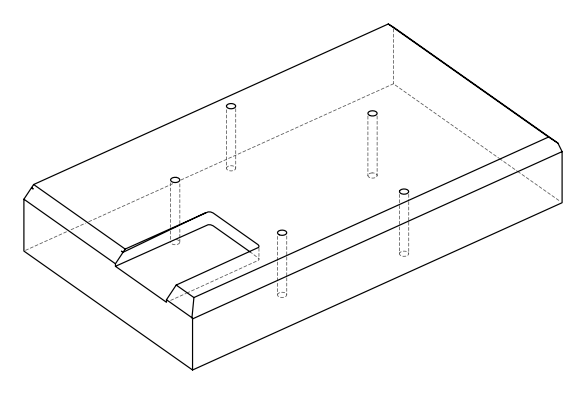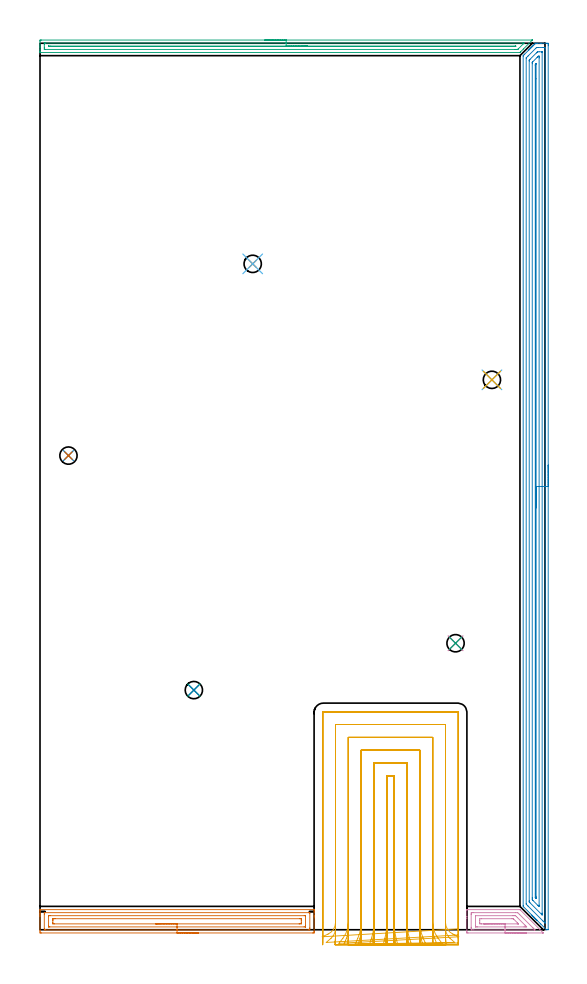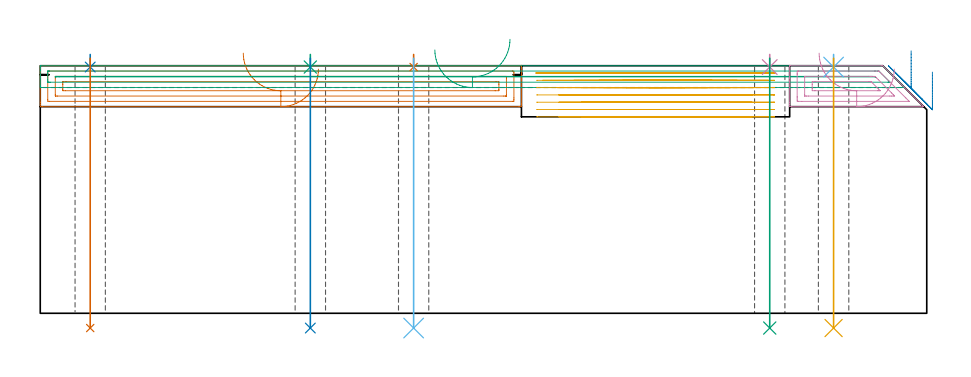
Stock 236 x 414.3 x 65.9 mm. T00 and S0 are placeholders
(PLAN: 15 operations, 3 tool changes, 52.9 min)
(1 AREA_MILL | FG_CHAMFER_SURFACE | UGT0205_001 | 4.36 min | 7973 mm3)
(2 AREA_MILL_1 | FG_CHAMFER_SURFACE_1 | UGT0205_001 | 16.49 min | 28362 mm3)
(3 AREA_MILL_2 | FG_CHAMFER_SURFACE_2 | UGT0205_001 | 5.6 min | 3803 mm3)
(4 AREA_MILL_3 | FG_CHAMFER_SURFACE_3 | UGT0205_001 | 1.24 min | 2061 mm3)
(5 MILL_SLOT | SLOT_PARTIAL_RECTANGULAR | UGT0201_126 | Follow Part, ap 2, ae 75% | 23.59 min | 101997 mm3)
(6 SPOT_DRILL | STEP1HOLE | NXT0321_9005460120000 | 0.03 min | 1 mm3)
(7 SPOT_DRILL_1 | STEP1HOLE_1 | NXT0321_9005460120000 | 0.03 min | 4 mm3)
(8 SPOT_DRILL_2 | STEP1HOLE_2 | NXT0321_9005460120000 | 0.03 min | 1 mm3)
(9 SPOT_DRILL_3 | STEP1HOLE_3 | NXT0321_9005460120000 | 0.03 min | 1 mm3)
(10 SPOT_DRILL_4 | STEP1HOLE_4 | NXT0321_9005460120000 | 0.03 min | 1 mm3)
(11 DRILL_THROUGH_HOLE_INTO_CENTER | STEP1HOLE | UGT0301_476 | 0.29 min | 3368 mm3)
(12 DRILL_THROUGH_HOLE_INTO_CENTER_1 | STEP1HOLE_1 | UGT0301_476 | 0.29 min | 3376 mm3)
(13 DRILL_THROUGH_HOLE_INTO_CENTER_2 | STEP1HOLE_2 | UGT0301_476 | 0.29 min | 3372 mm3)
(14 DRILL_THROUGH_HOLE_INTO_CENTER_3 | STEP1HOLE_3 | UGT0301_476 | 0.29 min | 3368 mm3)
(15 DRILL_THROUGH_HOLE_INTO_CENTER_4 | STEP1HOLE_4 | UGT0301_476 | 0.29 min | 3370 mm3)
(TOOL UGT0205_001 | Chamfer Mill 20 x 3 x 45 deg. | D20 FL50 Z2)
(TOOL UGT0201_126 | Carbide End Mill 8.0 | D8 FL15 Z4)
(TOOL NXT0321_9005460120000 | NC Spot Drill, 142deg, 12mm, Carbide, Uncoated | D12 PA142 FL30 Z2)
(TOOL UGT0301_476 | Carbide Drill 8.1 mm | D8.1 PA118 FL75 Z2)
(OP 1 AREA_MILL)
G17 G21 G94 G90
T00 M6
G54
G17 G0 G90 X74.05 Y-1.5 S1061 M3
G43 Z75.9 H0
Z65.
G94 G1 X74.012 Z64.128 F250.
X73.898 Z63.264
X73.709 Z62.412
X73.447 Z61.58
X73.113 Z60.774
X72.71 Z60.
X72.242 Z59.264
X71.71 Z58.572
X71.121 Z57.929
X70.478 Z57.34
X69.786 Z56.808
X69.05 Z56.34
X68.276 Z55.937
X67.47 Z55.603
X66.638 Z55.341
X65.787 Z55.152
X64.922 Z55.038
X64.05 Z55.
X0.619
X0.062 Y-1.494 Z55.004
X0.008 Y-1.492 Z55.006
X0.004 Y-0.94 Z55.557
X0. Y-0.325 Z56.173
Y6.173 Z62.667
Y6.72 Z63.217
Y7.062 Z63.558
Y7.609 Z64.105
Y7.951 Z64.446
Y8.636 Z65.136
Y8.969 Z65.469
X0.007 Y9.357 Z65.849
X0.01 Y9.397 Z65.888
X0.172 Y9.4 Z65.9
X127.928
X128.09 Y9.397 Z65.888
X128.093 Y9.357 Z65.849
X128.1 Y8.969 Z65.469
Y8.636 Z65.135
Y7.951 Z64.446
Y6.72 Z63.217
Y6.173 Z62.667
Y5.557 Z62.052
Y-0.667 Z55.83
X128.098 Y-0.94 Z55.557
X128.092 Y-1.492 Z55.006
X128.038 Y-1.494 Z55.004
X127.481 Y-1.5 Z55.
X64.05
Y-0.086 Z56.414
X2.44 Y-0.085 Z56.415
X2.406 Y-0.084 Z56.416
X2.01 Y-0.051 Z56.449
X2.001 Y0.351 Z56.851
X2. Y7.062 Z63.562
X2.001 Y7.464 Z63.964
X2.01 Y7.951 Z64.451
X2.373 Y7.984 Z64.484
X2.406 Y7.985 Z64.485
X125.661
X125.695 Y7.983 Z64.483
X126.09 Y7.951 Z64.451
X126.099 Y7.549 Z64.049
X126.1 Y0.838 Z57.338
X126.099 Y0.435 Z56.935
X126.09 Y-0.051 Z56.449
X125.727 Y-0.084 Z56.416
X125.695 Y-0.085 Z56.415
X64.05 Y-0.086 Z56.414
Y1.328 Z57.828
X4.593 Y1.329 Z57.829
X4.192 Y1.33 Z57.83
X4.059 Y1.333 Z57.833
X4.019 Y1.335 Z57.835
X4.01 Y1.409 Z57.909
X4.004 Y1.536 Z58.036
X4.001 Y1.727 Z58.227
Y6.173 Z62.673
X4.002 Y6.362 Z62.862
X4.01 Y6.553 Z63.053
X4.023 Y6.565 Z63.065
X4.043 Y6.568 Z63.068
X4.092 Y6.57 Z63.07
X4.192 Y6.571 Z63.071
X4.685
X123.508
X123.908 Y6.569 Z63.069
X124.041 Y6.567 Z63.067
X124.081 Y6.565 Z63.065
X124.09 Y6.491 Z62.991
X124.096 Y6.364 Z62.864
X124.099 Y6.173 Z62.673
Y1.727 Z58.227
X124.098 Y1.538 Z58.038
X124.09 Y1.347 Z57.847
X124.077 Y1.335 Z57.835
X124.057 Y1.332 Z57.832
X124.008 Y1.33 Z57.83
X123.908 Y1.329 Z57.829
X123.415 Y1.328 Z57.828
X64.05
Y2.743 Z59.243
X6.745
X6.08 Y2.75 Z59.25
X6.01 Y2.754 Z59.254
X6.006 Y2.853 Z59.353
X6.002 Y3.064 Z59.564
X6. Y3.485 Z59.985
Y4.374 Z60.874
Y4.395 Z60.895
X6.002 Y4.829 Z61.329
X6.006 Y5.046 Z61.546
X6.01 Y5.148 Z61.648
X6.113 Y5.151 Z61.651
X6.873 Y5.157 Z61.657
X7.
X121.355
X122.02 Y5.15 Z61.65
X122.09 Y5.146 Z61.646
X122.094 Y5.047 Z61.547
X122.098 Y4.836 Z61.336
X122.1 Y4.415 Z60.915
Y3.526 Z60.026
X122.098 Y3.071 Z59.571
X122.094 Y2.854 Z59.354
X122.09 Y2.752 Z59.252
X121.987 Y2.749 Z59.249
X121.228 Y2.743 Z59.243
X121.1
X64.05
X63.178 Z59.281
X62.314 Z59.395
X61.462 Z59.583
X60.63 Z59.846
X59.824 Z60.18
X59.05 Z60.582
X58.314 Z61.051
X57.622 Z61.582
X56.979 Z62.172
X56.39 Z62.815
X55.859 Z63.507
X55.39 Z64.243
X54.987 Z65.016
X54.653 Z65.822
X54.391 Z66.654
X54.202 Z67.506
X54.088 Z68.371
X54.05 Z69.243
G0 Z75.9
M5
M2
(OP 2 AREA_MILL_1)
G17 G21 G94 G90
T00 M6
G54
G17 G0 G90 X237.5 Y217.15 S1061 M3
G43 Z75.9 H0
Z64.2
G94 G1 Y217.112 Z63.328 F250.
Y216.998 Z62.464
Y216.809 Z61.612
Y216.547 Z60.78
Y216.213 Z59.974
Y215.81 Z59.2
Y215.342 Z58.464
Y214.81 Z57.772
Y214.221 Z57.129
Y213.578 Z56.54
Y212.886 Z56.008
Y212.15 Z55.54
Y211.376 Z55.137
Y210.57 Z54.803
Y209.738 Z54.541
Y208.886 Z54.352
Y208.022 Z54.238
Y207.15 Z54.2
Y0.181
X237.498 Y0.12 Z54.202
X237.491 Y0. Z54.205
X236.773 Y0.001 Z54.925
X236.75 Y0.002 Z54.948
X236.706 Y0.005 Z54.991
X236.667 Y0.032 Z55.03
X234.044 Y2.656 Z57.655
X232.241 Y4.457 Z59.456
X232.198 Y4.502 Z59.501
X231.991 Y4.709 Z59.708
X231.946 Y4.753 Z59.751
X231.9 Y4.8 Z59.799
X231.698 Y5.002 Z60.001
X231.65 Y5.049 Z60.047
X231.602 Y5.098 Z60.097
X231.404 Y5.295 Z60.295
X231.354 Y5.344 Z60.343
X231.304 Y5.396 Z60.395
X231.111 Y5.589 Z60.588
X231.059 Y5.64 Z60.638
X231.006 Y5.694 Z60.693
X230.818 Y5.882 Z60.881
X230.763 Y5.935 Z60.934
X230.708 Y5.992 Z60.991
X230.524 Y6.175 Z61.175
X230.467 Y6.231 Z61.229
X230.41 Y6.29 Z61.289
X230.231 Y6.469 Z61.468
X230.172 Y6.527 Z61.525
X230.112 Y6.588 Z61.587
X229.938 Y6.762 Z61.761
X229.876 Y6.822 Z61.82
X226.008 Y10.691 Z65.691
X225.86 Y10.842 Z65.838
X225.807 Y10.899 Z65.892
X225.8 Y11.356 Z65.9
Y408.309
X225.803 Y408.495 Z65.889
X225.866 Y408.563 Z65.831
X226.051 Y408.75 Z65.649
X226.328 Y409.029 Z65.37
X226.501 Y409.202 Z65.196
X228.398 Y411.1 Z63.298
X228.504 Y411.204 Z63.196
X228.588 Y411.288 Z63.111
X228.694 Y411.395 Z63.002
X228.797 Y411.498 Z62.902
X228.886 Y411.586 Z62.813
X228.989 Y411.691 Z62.707
X229.091 Y411.791 Z62.609
X229.184 Y411.884 Z62.515
X229.285 Y411.987 Z62.411
X229.384 Y412.084 Z62.315
X229.482 Y412.182 Z62.217
X229.58 Y412.282 Z62.116
X229.677 Y412.378 Z62.022
X229.78 Y412.48 Z61.919
X229.876 Y412.578 Z61.82
X229.971 Y412.671 Z61.729
X230.078 Y412.778 Z61.621
X230.172 Y412.874 Z61.524
X230.264 Y412.964 Z61.435
X230.376 Y413.076 Z61.323
X230.467 Y413.169 Z61.229
X230.557 Y413.258 Z61.142
X230.674 Y413.374 Z61.025
X230.763 Y413.465 Z60.933
X230.972 Y413.672 Z60.727
X231.021 Y413.722 Z60.678
X231.27 Y413.97 Z60.429
X231.4 Y414.1 Z60.299
X231.572 Y414.268 Z60.126
X231.606 Y414.295 Z60.091
X231.65 Y414.298 Z60.048
X231.697 Y414.3 Z60.002
X231.744 Z59.955
X232.537 Z59.157
X233.782 Z57.914
X234.311 Z57.383
X236.707 Z54.989
X236.972 Y414.297 Z54.725
X237.491 Y414.292 Z54.205
X237.494 Y414.199 Z54.204
X237.498 Y413.672 Z54.202
X237.5 Y413.14 Z54.2
Y207.15
X236.086 Z55.614
Y3.31
X236.085 Y3.077 Z55.615
X235.844 Y3.31 Z55.856
X235.198 Y3.952 Z56.502
X234.946 Y4.204 Z56.754
X228.102 Y11.048 Z63.598
X227.796 Y11.356 Z63.904
X227.215 Y11.947 Z64.485
X227.214 Y12.25 Z64.486
Y407.414
X227.215 Y407.453 Z64.485
X228.073 Y408.323 Z63.627
X231.65 Y411.9 Z60.05
X231.944 Y412.186 Z59.756
X232.028 Y412.266 Z59.672
X232.067 Y412.29 Z59.633
X232.129 Y412.296 Z59.571
X232.537 Y412.299 Z59.163
X233.012 Y412.3 Z58.688
X234.785 Z56.915
X235.198 Y412.299 Z56.502
X235.675 Y412.297 Z56.025
X236.085 Y412.29 Z55.615
X236.086 Y411.884 Z55.614
Y207.15
X234.672 Z57.028
X234.671 Y7.78 Z57.029
Y7.417
X234.667 Y7.053 Z57.033
X234.665 Y6.952 Z57.035
X234.663 Y6.948 Z57.037
X234.645 Y6.962 Z57.055
X234.603 Y6.999 Z57.097
X234.473 Y7.127 Z57.227
X234.311 Y7.288 Z57.389
X228.989 Y12.612 Z62.711
X228.726 Y12.881 Z62.974
X228.661 Y12.95 Z63.039
X228.635 Y12.984 Z63.065
X228.633 Y13.024 Z63.067
X228.631 Y13.144 Z63.069
X228.629 Y13.507 Z63.071
Y405.989
X228.631 Y406.255 Z63.069
X228.634 Y406.387 Z63.066
X228.635 Y406.416 Z63.065
X228.655 Y406.444 Z63.045
X228.722 Y406.52 Z62.978
X228.855 Y406.655 Z62.845
X228.989 Y406.79 Z62.711
X231.971 Y409.772 Z59.729
X232.296 Y410.096 Z59.404
X232.418 Y410.216 Z59.282
X232.459 Y410.253 Z59.241
X232.491 Y410.28 Z59.209
X232.537 Y410.29 Z59.163
X233.223 Y410.299 Z58.477
X234.311 Y410.3 Z57.389
X234.513 Y410.298 Z57.187
X234.647 Y410.293 Z57.053
X234.666 Y410.29 Z57.034
X234.668 Y410.285 Z57.032
X234.67 Y410.261 Z57.03
X234.671 Y410.217 Z57.029
Y410.096
X234.672 Y207.15 Z57.028
X233.257 Z58.443
Y11.525
X233.256 Y11.356 Z58.444
X233.25 Y10.813 Z58.45
X232.694 Y11.356 Z59.006
X230.389 Y13.661 Z61.311
X230.201 Y13.851 Z61.499
X230.108 Y13.948 Z61.592
X230.064 Y13.997 Z61.636
X230.05 Y14.038 Z61.65
X230.044 Y14.763 Z61.656
X230.043 Y14.932 Z61.657
Y404.732
X230.044 Y405.095 Z61.656
X230.047 Y405.276 Z61.653
X230.05 Y405.365 Z61.65
X230.058 Y405.398 Z61.642
X230.079 Y405.421 Z61.621
X230.276 Y405.626 Z61.424
X232.301 Y407.652 Z59.399
X232.537 Y407.884 Z59.163
X232.752 Y408.091 Z58.948
X232.983 Y408.29 Z58.717
X233.198 Y408.291 Z58.502
X233.247 Y408.29 Z58.453
X233.25 Y408.224 Z58.45
X233.253 Y408.123 Z58.447
X233.257 Y407.582 Z58.443
Y407.414
Y207.15
X231.843 Z59.857
Y15.632
X231.841 Y14.932 Z59.859
X231.839 Y14.742 Z59.861
X231.837 Y14.689 Z59.863
X231.737 Y14.774 Z59.963
X231.65 Y14.852 Z60.05
X231.569 Y14.932 Z60.131
X231.485 Y15.025 Z60.215
X231.463 Y15.058 Z60.237
X231.461 Y15.079 Z60.239
X231.459 Y15.125 Z60.241
X231.457 Y16.72 Z60.243
Y403.838
X231.458 Y404.032 Z60.242
X231.461 Y404.227 Z60.239
X231.464 Y404.352 Z60.236
X231.512 Y404.404 Z60.188
X231.65 Y404.55 Z60.05
X231.74 Y404.641 Z59.96
X231.831 Y404.732 Z59.869
X231.836 Y404.734 Z59.864
X231.84 Z59.86
X231.841 Y404.732 Z59.859
X231.842 Y404.724 Z59.858
X231.843 Y397.692 Z59.857
Y207.15
Y206.278 Z59.895
Y205.414 Z60.009
Y204.562 Z60.198
Y203.73 Z60.46
Y202.924 Z60.794
Y202.15 Z61.197
Y201.414 Z61.665
Y200.722 Z62.196
Y200.079 Z62.786
Y199.49 Z63.429
Y198.958 Z64.121
Y198.49 Z64.857
Y198.087 Z65.631
Y197.753 Z66.437
Y197.491 Z67.269
Y197.302 Z68.12
Y197.188 Z68.985
Y197.15 Z69.857
G0 Z75.9
M5
M2
(OP 3 AREA_MILL_2)
G17 G21 G94 G90
T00 M6
G54
G17 G0 G90 X105.05 Y415.8 S1061 M3
G43 Z75.9 H0
Z70.1
G94 G1 X105.088 Z69.228 F250.
X105.202 Z68.364
X105.391 Z67.512
X105.653 Z66.68
X105.987 Z65.874
X106.39 Z65.1
X106.858 Z64.364
X107.39 Z63.672
X107.979 Z63.029
X108.622 Z62.44
X109.314 Z61.909
X110.05 Z61.44
X110.824 Z61.037
X111.63 Z60.703
X112.462 Z60.441
X113.314 Z60.252
X114.178 Z60.138
X115.05 Z60.1
X229.921 Y415.799 Z60.099
X229.995
X230.046 Y415.797 Z60.097
X230.067 Y415.794 Z60.098
X230.082 Y415.79 Z60.101
X230.034 Y415.731 Z60.162
X229.959 Y415.657 Z60.24
X229.921 Y415.619 Z60.278
X225.898 Y411.598 Z64.302
X224.591 Y410.29 Z65.608
X224.557 Y410.257 Z65.642
X224.38 Y410.081 Z65.816
X224.295 Y410.003 Z65.889
X224.11 Y410. Z65.9
X0.179
X0.01 Y410.003 Z65.888
X0.003 Y410.114 Z65.778
X0. Y410.233 Z65.667
Y410.462 Z65.437
Y411.16 Z64.735
Y412.379 Z63.518
Y412.9 Z62.994
Y413.509 Z62.386
Y415.249 Z60.647
X0.004 Y415.51 Z60.387
X0.01 Y415.794 Z60.103
X0.33 Y415.798 Z60.101
X0.626 Y415.8 Z60.1
X115.05
Y414.386 Z61.514
X225.699 Y414.385 Z61.515
X225.898
X226.163 Y414.382 Z61.518
X226.207 Y414.379 Z61.521
X226.192 Y414.354 Z61.546
X226.008 Y414.162 Z61.738
X225.898 Y414.048 Z61.852
X223.441 Y411.592 Z64.308
X223.348 Y411.504 Z64.396
X223.284 Y411.446 Z64.454
X223.251 Y411.421 Z64.479
X223.216 Y411.42 Z64.48
X222.953 Y411.416 Z64.484
X222.322 Y411.414 Z64.486
X222.061
X2.414 Y411.415 Z64.485
X2.151 Y411.416 Z64.484
X2.052 Y411.419 Z64.481
X2.011 Y411.421 Z64.479
X2.008 Y411.444 Z64.456
X2.002 Y411.561 Z64.339
X2. Y412.03 Z63.87
Y412.433 Z63.467
Y413.77 Z62.13
Y414.173 Z61.727
X2.003 Y414.307 Z61.593
X2.006 Y414.356 Z61.544
X2.01 Y414.378 Z61.522
X2.021 Y414.38 Z61.52
X2.098 Y414.382 Z61.518
X2.414 Y414.385 Z61.515
X2.675 Y414.386 Z61.514
X115.05
Y412.972 Z62.928
X222.249 Y412.971 Z62.929
X222.282 Y412.97 Z62.93
X222.322 Y412.968 Z62.932
X222.34 Y412.966 Z62.934
X222.336 Y412.947 Z62.953
X222.322 Y412.923 Z62.977
X222.309 Y412.913 Z62.987
X222.289 Y412.9 Z63.
X221.495 Y412.835 Z63.065
X221.428 Y412.832 Z63.068
X220.608 Y412.829 Z63.071
X220.534 Y412.828 Z63.072
X4.275 Y412.829 Z63.071
X4.202 Y412.83 Z63.07
X4.129 Y412.834 Z63.066
X4.01 Y412.841 Z63.059
X4.008 Y412.9 Z63.
X4.01 Y412.948 Z62.952
X4.014 Y412.965 Z62.935
X4.055 Y412.967 Z62.933
X4.13 Y412.97 Z62.93
X4.202 Y412.971 Z62.929
X5.022 Y412.972 Z62.928
X115.05
X115.922 Z62.967
X116.786 Z63.08
X117.638 Z63.269
X118.47 Z63.532
X119.276 Z63.865
X120.05 Z64.268
X120.786 Z64.737
X121.478 Z65.268
X122.121 Z65.857
X122.71 Z66.501
X123.242 Z67.193
X123.71 Z67.928
X124.113 Z68.702
X124.447 Z69.508
X124.709 Z70.34
X124.898 Z71.192
X125.012 Z72.057
X125.05 Z72.928
G0 Z75.9
M5
M2
(OP 4 AREA_MILL_3)
G17 G21 G94 G90
T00 M6
G54
G17 G0 G90 X227.35 Y-1.5 S1061 M3
G43 Z75.9 H0
Z65.
G94 G1 X227.312 Z64.128 F250.
X227.198 Z63.264
X227.009 Z62.412
X226.747 Z61.58
X226.413 Z60.774
X226.01 Z60.
X225.542 Z59.264
X225.01 Z58.572
X224.421 Z57.929
X223.778 Z57.34
X223.086 Z56.809
X222.35 Z56.34
X221.576 Z55.937
X220.77 Z55.603
X219.938 Z55.341
X219.086 Z55.152
X218.222 Z55.038
X217.35 Z55.
X200.039 Y-1.499 Z55.001
X199.507 Y-1.491 Z55.005
X199.503 Y-1.477 Z55.019
X199.501 Y-0.94 Z55.556
X199.5 Y-0.4 Z56.096
Y5.284 Z61.777
Y5.982 Z62.479
Y6.173 Z62.67
Y9.16 Z65.658
X199.507 Y9.377 Z65.87
X199.51 Y9.397 Z65.889
X199.595 Y9.4 Z65.9
X224.008
X224.295 Y9.399 Z65.885
X224.402 Y9.298 Z65.797
X234.957 Y-1.256 Z55.242
X235.084 Y-1.385 Z55.111
X235.185 Y-1.491 Z55.006
X235.106 Y-1.497 Z55.003
X234.995 Y-1.5 Z55.
X234.957
X217.35
Y-0.086 Z56.414
X202.737
X201.847 Y-0.084 Z56.416
X201.815 Y-0.082 Z56.418
X201.51 Y-0.051 Z56.449
X201.503 Y0.261 Z56.761
X201.501 Y0.838 Z57.338
X201.5 Y1.153 Z57.653
X201.501 Y7.062 Z63.562
X201.502 Y7.375 Z63.875
X201.51 Y7.951 Z64.451
X201.784 Y7.982 Z64.482
X201.815 Y7.983 Z64.483
X202.668 Y7.986 Z64.486
X222.232
X223.089 Y7.982 Z64.482
X223.12 Y7.979 Z64.479
X223.287 Y7.951 Z64.451
X224.008 Y7.241 Z63.741
X224.188 Y7.062 Z63.562
X230.412 Y0.838 Z57.338
X231.11 Y0.139 Z56.639
X231.294 Y-0.051 Z56.449
X231.313 Y-0.073 Z56.427
X231.246 Y-0.079 Z56.421
X231.178 Y-0.084 Z56.416
X231.144 Y-0.085 Z56.415
X231.11 Y-0.086 Z56.414
X217.35
Y1.328 Z57.828
X204.478 Y1.329 Z57.829
X203.987 Y1.33 Z57.83
X203.59 Y1.334 Z57.834
X203.536 Y1.335 Z57.835
X203.51 Y1.341 Z57.841
X203.5 Y1.727 Z58.227
Y6.263 Z62.763
X203.502 Y6.354 Z62.854
X203.51 Y6.534 Z63.034
X203.513 Y6.566 Z63.066
X203.518 Y6.568 Z63.068
X203.541 Y6.57 Z63.07
X203.59 Y6.571 Z63.071
X220.947
X221.345 Y6.57 Z63.07
X221.839 Y6.567 Z63.067
X222.232 Y6.561 Z63.061
X222.625 Y6.173 Z62.673
X223.12 Y5.68 Z62.18
X226.671 Y2.129 Z58.629
X227.067 Y1.727 Z58.227
X227.448 Y1.335 Z57.835
X227.066 Y1.331 Z57.831
X226.671 Y1.33 Z57.83
X226.181 Y1.329 Z57.829
X217.35 Y1.328 Z57.828
Y2.743 Z59.243
X206.253 Y2.744 Z59.244
X206.125
X205.51 Y2.755 Z59.255
X205.501 Y3.37 Z59.87
Y4.395 Z60.895
X205.507 Y5.142 Z61.642
X206.253 Y5.155 Z61.655
X206.381 Y5.156 Z61.656
X220.584 Y5.157 Z61.657
X220.964 Y5.153 Z61.653
X221.153 Y5.15 Z61.65
X221.198 Y5.142 Z61.642
X221.253 Y5.092 Z61.592
X221.345 Y5.005 Z61.505
X223.12 Y3.231 Z59.731
X223.534 Y2.809 Z59.309
X223.578 Y2.761 Z59.261
X223.583 Y2.749 Z59.249
X223.558 Y2.747 Z59.247
X223.413 Y2.744 Z59.244
X223.12 Y2.743 Z59.243
X222.994
X217.35
X216.478 Z59.281
X215.614 Z59.395
X214.762 Z59.583
X213.93 Z59.846
X213.124 Z60.18
X212.35 Z60.582
X211.614 Z61.051
X210.922 Z61.582
X210.279 Z62.172
X209.69 Z62.815
X209.158 Z63.507
X208.69 Z64.243
X208.287 Z65.016
X207.953 Z65.822
X207.691 Z66.654
X207.502 Z67.506
X207.388 Z68.371
X207.35 Z69.243
G0 Z75.9
M5
M2
(OP 5 MILL_SLOT)
G17 G21 G94 G90
T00 M6
G54
G17 G0 G90 X167.173 Y-6.907 S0 M3
G43 Z75.9 H0
Z63.957
G94 G1 X166.431 Y-4. F250.
G2 X165.5 Y3.417 R30. F500.
G1 Y71.9
X162.1
Y3.417
G2 X161.169 Y-4. R30.
G1 X160.427 Y-6.907 F250.
X173.602 Y-6.853
X172.675 Y-4.
G2 X171.5 Y3.417 R24. F500.
G1 Y77.9
X156.1
Y3.417
G2 X154.925 Y-4. R24.
G1 X153.998 Y-6.853 F250.
X180.335 Y-6.734
X179.099 Y-4.
G2 X177.5 Y3.417 R18. F500.
G1 Y83.9
X150.1
Y3.417
G2 X148.501 Y-4. R18.
G1 X147.265 Y-6.733 F250.
X187.921 Y-6.358
X186.066 Y-4.
G2 X183.5 Y3.417 R12. F500.
G1 Y89.9
X144.1
Y3.417
G2 X141.533 Y-4. R12.
G1 X139.679 Y-6.358 F250.
X195.717 Y-3.288 F500.
X192.991 Y-2.034 F250.
G2 X189.5 Y3.417 R6. F500.
G1 Y95.9
X138.1
Y3.417
G2 X134.613 Y-2.031 R6.
G1 X131.889 Y-3.288 F250.
X195.5 Y0.417 F500.
Y3.417 F250.
Y101.6 F500.
G3 X195.2 Y101.9 R0.3
G1 X132.4
G3 X132.1 Y101.6 R0.3
G1 Y3.417
Y0.417 F250.
G0 Z75.9
X166.303 Y-6.965
Z62.014
G1 X165.848 Y-4.
G2 X165.5 Y0.555 R30. F500.
G1 Y71.9
X162.1
Y0.566
G2 X161.75 Y-4. R30.
G1 X161.294 Y-6.965 F250.
X172.506 Y-6.945
X171.936 Y-4.
G2 X171.5 Y0.555 R24. F500.
G1 Y77.9
X156.1
Y0.566
G2 X155.662 Y-4. R24.
G1 X155.091 Y-6.945 F250.
X178.845 Y-6.902
X178.086 Y-4.
G2 X177.5 Y0.555 R18. F500.
G1 Y83.9
X150.1
Y0.566
G2 X149.511 Y-4. R18.
G1 X148.75 Y-6.902 F250.
X185.537 Y-6.775
X184.398 Y-4.
G2 X183.5 Y0.555 R12. F500.
G1 Y89.9
X144.1
Y0.566
G2 X143.197 Y-4. R12.
G1 X142.056 Y-6.774 F250.
X193.832 Y-5.942
X191.567 Y-3.976
G2 X189.5 Y0.555 R6. F500.
G1 Y95.9
X138.1
Y0.566
G2 X136.025 Y-3.972 R6.
G1 X133.756 Y-5.934 F250.
X195.5 Y-2.445 F500.
Y0.555 F250.
Y101.6 F500.
G3 X195.2 Y101.9 R0.3
G1 X132.4
G3 X132.1 Y101.6 R0.3
G1 Y0.566
Y-2.434 F250.
G0 Z75.9
X165.59 Y-6.999
Z60.071
G1 X165.511 Y-4.
G2 X165.5 Y-3.202 R30. F500.
G1 Y71.9
X162.1
Y-3.179
G2 X162.089 Y-4. R30.
G1 X162.007 Y-6.999 F250.
X171.613 Y-6.998
X171.513 Y-4.
G2 X171.5 Y-3.202 R24. F500.
G1 Y77.9
X156.1
Y-3.179
G2 X156.086 Y-4. R24.
G1 X155.983 Y-6.998 F250.
X177.651 Y-6.997
X177.518 Y-4.
G2 X177.5 Y-3.202 R18. F500.
G1 Y83.9
X150.1
Y-3.179
G2 X150.081 Y-4. R18.
G1 X149.944 Y-6.997 F250.
X183.726 Y-6.993
X183.527 Y-4.
G2 X183.5 Y-3.202 R12. F500.
G1 Y89.9
X144.1
Y-3.179
G2 X144.072 Y-4. R12.
G1 X143.867 Y-6.993 F250.
X189.952 Y-6.973
X189.553 Y-4.
G2 X189.5 Y-3.202 R6. F500.
G1 Y95.9
X138.1
Y-3.179
G2 X138.044 Y-4. R6.
G1 X137.633 Y-6.972 F250.
X195.5 Y-6.202
Y-3.202
Y101.6 F500.
G3 X195.2 Y101.9 R0.3
G1 X132.4
G3 X132.1 Y101.6 R0.3
G1 Y-3.179
Y-6.179 F250.
G0 X165.502 Y-7. Z58.129
G1 X165.5 Y-4.
Y71.9 F500.
X162.1
Y-4.
X162.098 Y-7. F250.
X171.503
X171.5 Y-4.
Y77.9 F500.
X156.1
Y-4.
X156.097 Y-7. F250.
X177.504
X177.5 Y-4.
Y83.9 F500.
X150.1
Y-4.
X150.096 Y-7. F250.
X183.506
X183.5 Y-4.
Y89.9 F500.
X144.1
Y-4.
X144.095 Y-7. F250.
X189.511
X189.5 Y-4.
Y95.9 F500.
X138.1
Y-4.
X138.089 Y-7. F250.
X195.5 Y-6.977
Y-3.977
Y101.6 F500.
G3 X195.2 Y101.9 R0.3
G1 X132.4
G3 X132.1 Y101.6 R0.3
G1 Y-3.979
Y-6.979 F250.
G0 X165.5 Y-7. Z56.186
G1 Y-4.
Y71.9 F500.
X162.1
Y-4.
Y-7. F250.
X171.5
Y-4.
Y77.9 F500.
X156.1
Y-4.
Y-7. F250.
X177.5
Y-4.
Y83.9 F500.
X150.1
Y-4.
Y-7. F250.
X183.5
Y-4.
Y89.9 F500.
X144.1
Y-4.
Y-7. F250.
X189.5
Y-4.
Y95.9 F500.
X138.1
Y-4.
Y-7. F250.
X195.5
Y-4.
Y101.6 F500.
G3 X195.2 Y101.9 R0.3
G1 X132.4
G3 X132.1 Y101.6 R0.3
G1 Y-4.
Y-7. F250.
G0 X165.5 Z54.243
G1 Y-4.
Y71.9 F500.
X162.1
Y-4.
Y-7. F250.
X171.5
Y-4.
Y77.9 F500.
X156.1
Y-4.
Y-7. F250.
X177.5
Y-4.
Y83.9 F500.
X150.1
Y-4.
Y-7. F250.
X183.5
Y-4.
Y89.9 F500.
X144.1
Y-4.
Y-7. F250.
X189.5
Y-4.
Y95.9 F500.
X138.1
Y-4.
Y-7. F250.
X195.5
Y-4.
Y101.6 F500.
G3 X195.2 Y101.9 R0.3
G1 X132.4
G3 X132.1 Y101.6 R0.3
G1 Y-4.
Y-7. F250.
G0 X165.5 Z52.3
G1 Y-4.
Y71.9 F500.
X162.1
Y-4.
Y-7. F250.
X171.5
Y-4.
Y77.9 F500.
X156.1
Y-4.
Y-7. F250.
X177.5
Y-4.
Y83.9 F500.
X150.1
Y-4.
Y-7. F250.
X183.5
Y-4.
Y89.9 F500.
X144.1
Y-4.
Y-7. F250.
X189.5
Y-4.
Y95.9 F500.
X138.1
Y-4.
Y-7. F250.
X195.5
Y-4.
Y101.6 F500.
G3 X195.2 Y101.9 R0.3
G1 X132.4
G3 X132.1 Y101.6 R0.3
G1 Y-4.
Y-7. F250.
G0 Z75.9
M5
M2
(OP 6 SPOT_DRILL)
G17 G21 G94 G90
T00 M6
G54
G17 G0 G90 X211.2 Y257. S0 M3
G43 Z75.9 H0
G94 G81 G98 Z65.551 F250. R68.9
G80
M5
M2
(OP 7 SPOT_DRILL_1)
G17 G21 G94 G90
T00 M6
G54
G17 G0 G90 X99.4 Y311.2 S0 M3
G43 Z75.9 H0
G94 G81 G98 Z65.551 F250. R68.9
G80
M5
M2
(OP 8 SPOT_DRILL_2)
G17 G21 G94 G90
T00 M6
G54
G17 G0 G90 X13.3 Y221.6 S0 M3
G43 Z75.9 H0
G94 G81 G98 Z65.551 F250. R68.9
G80
M5
M2
(OP 9 SPOT_DRILL_3)
G17 G21 G94 G90
T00 M6
G54
G17 G0 G90 X71.9 Y112. S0 M3
G43 Z75.9 H0
G94 G81 G98 Z65.551 F250. R68.9
G80
M5
M2
(OP 10 SPOT_DRILL_4)
G17 G21 G94 G90
T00 M6
G54
G17 G0 G90 X194.2 Y133.9 S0 M3
G43 Z75.9 H0
G94 G81 G98 Z65.551 F250. R68.9
G80
M5
M2
(OP 11 DRILL_THROUGH_HOLE_INTO_CENTER)
G17 G21 G94 G90
T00 M6
G54
G17 G0 G90 X211.2 Y257. S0 M3
G43 Z75.9 H0
G94 G73 G98 Z-3.933 F250. Q7.759 R67.9
G80
M5
M2
(OP 12 DRILL_THROUGH_HOLE_INTO_CENTER_1)
G17 G21 G94 G90
T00 M6
G54
G17 G0 G90 X99.4 Y311.2 S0 M3
G43 Z75.9 H0
G94 G73 G98 Z-3.933 F250. Q7.759 R67.9
G80
M5
M2
(OP 13 DRILL_THROUGH_HOLE_INTO_CENTER_2)
G17 G21 G94 G90
T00 M6
G54
G17 G0 G90 X13.3 Y221.6 S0 M3
G43 Z75.9 H0
G94 G73 G98 Z-3.933 F250. Q7.759 R67.9
G80
M5
M2
(OP 14 DRILL_THROUGH_HOLE_INTO_CENTER_3)
G17 G21 G94 G90
T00 M6
G54
G17 G0 G90 X71.9 Y112. S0 M3
G43 Z75.9 H0
G94 G73 G98 Z-3.933 F250. Q7.759 R67.9
G80
M5
M2
(OP 15 DRILL_THROUGH_HOLE_INTO_CENTER_4)
G17 G21 G94 G90
T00 M6
G54
G17 G0 G90 X194.2 Y133.9 S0 M3
G43 Z75.9 H0
G94 G73 G98 Z-3.933 F250. Q7.759 R67.9
G80
M5
M2
